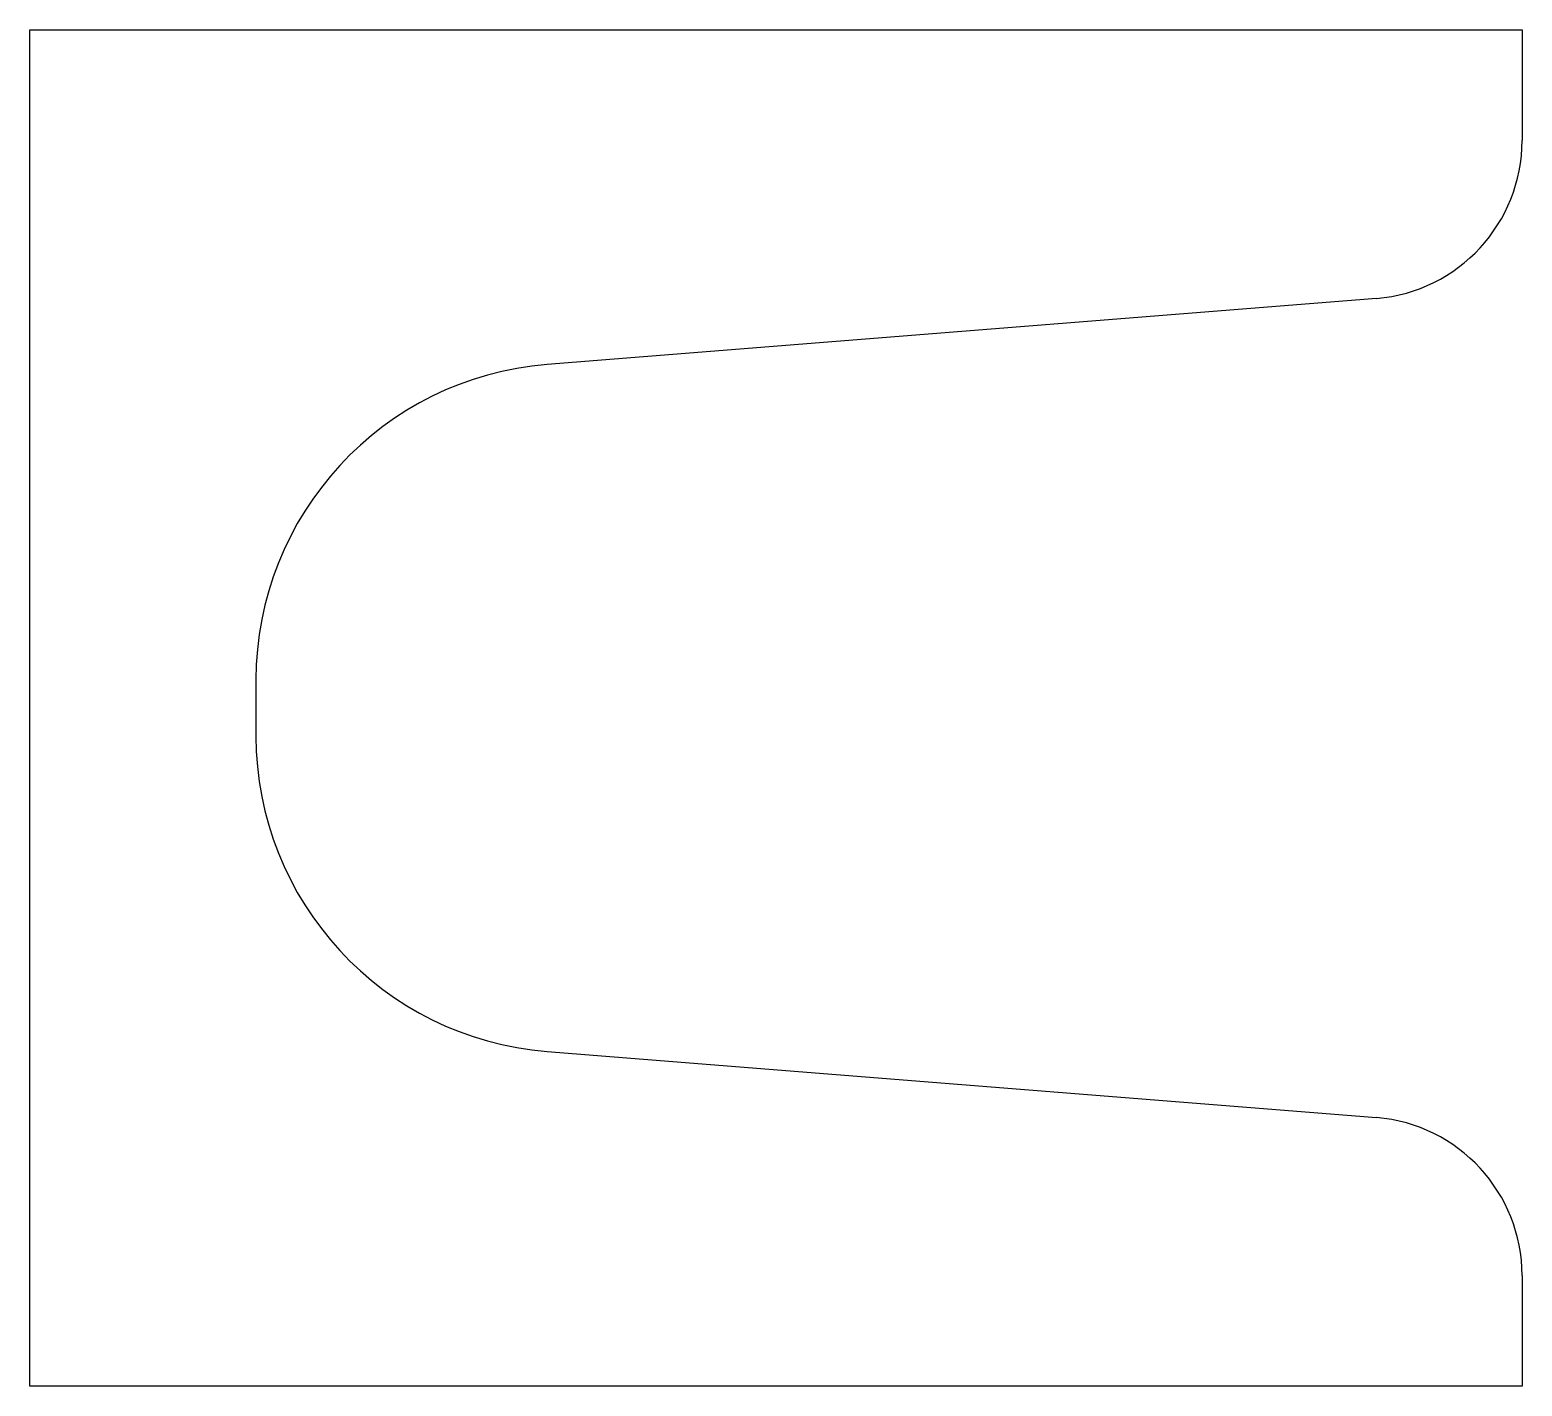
# Model space of a CAD drawing. Extents: x -16 to 182, y -80 to 80.
# Drawn here: x -16.5 to 16.5, y -15 to 15 of the extents above.
import ezdxf

# ---------------------------------------------------------------- set-up
doc = ezdxf.new("R2010")
doc.units = 0

msp = doc.modelspace()

# ---------------------------------------------------------------- linework, layer by layer
for p, q in [((-16.5, -15), (-16.5, 15)), ((-16.5, 15), (16.5, 15)), ((16.5, 15), (16.5, 12.55)), ((13.28, 9.06), (-5.06, 7.6)), ((-11.5, 0.62), (-11.5, -0.62)), ((-5.06, -7.6), (13.28, -9.06)), ((16.5, -12.55), (16.5, -15)), ((16.5, -15), (-16.5, -15))]:
    msp.add_line(p, q)
for centre, radius, start, end in [((12.986, 12.561), 3.514, 274.792, 359.8165), ((-4.492, 0.615), 7.008, 94.6499, 179.9586), ((-4.492, -0.615), 7.008, 180.0414, 265.3501), ((12.986, -12.561), 3.514, 0.1835, 85.208)]:
    msp.add_arc(centre, radius, start, end)

doc.saveas('drawing.dxf')
